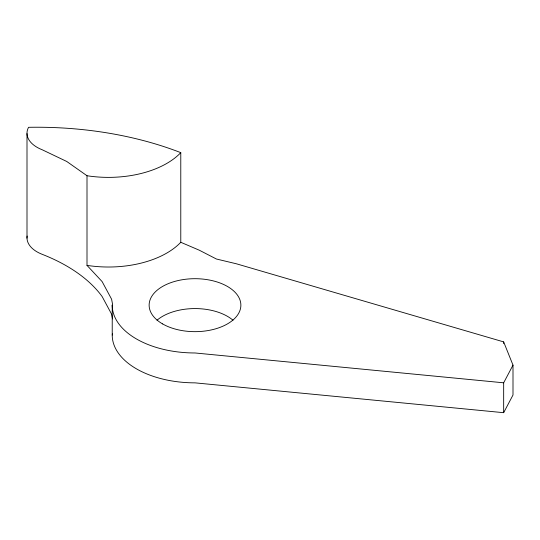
<?xml version="1.0" encoding="UTF-8"?>
<svg xmlns="http://www.w3.org/2000/svg" width="540" height="540" viewBox="0 0 540 540"><rect width="100%" height="100%" fill="white"/><g stroke="black" fill="none" stroke-linecap="round" stroke-linejoin="round"><path stroke-width="0.81" d="M112.225 305.181L112.502 303.986L111.605 299.221L102.134 281.61L87.001 265.376L87.001 175.736L66.751 161.48L42.14 149.728A34.452 19.892 0 0 1 28.566 127.312A257.526 148.682 0 0 1 180.779 152.651L180.779 242.285L199.253 250.189L216.425 259.018L236.392 263.79L503.665 341.901L513 365.135L513 395.01L503.665 412.688L195.001 382.853A82.775 47.79 0 0 1 112.225 335.057L112.225 305.181A82.775 47.79 0 0 0 195.001 352.971L503.665 382.806L513 365.135M112.225 335.057L112.502 333.869M112.502 318.924L111.605 314.159L102.134 296.548A165.827 95.735 0 0 0 42.14 254.3A34.452 19.892 0 0 1 27.135 236.041M503.665 341.901L503.665 343.562M503.665 382.806L503.665 412.688M27 133.583L27 238.16M157.012 320.22A45.866 26.48 0 0 1 232.997 320.22M180.779 242.285A82.458 47.608 0 0 1 87.001 265.376M180.779 152.651A82.458 47.608 0 0 1 87.001 175.736M162.574 323.906A45.866 26.48 0 0 0 239.308 312.032A45.866 26.48 0 0 0 183.134 279.599A45.866 26.48 0 0 0 162.574 323.906"/></g></svg>
